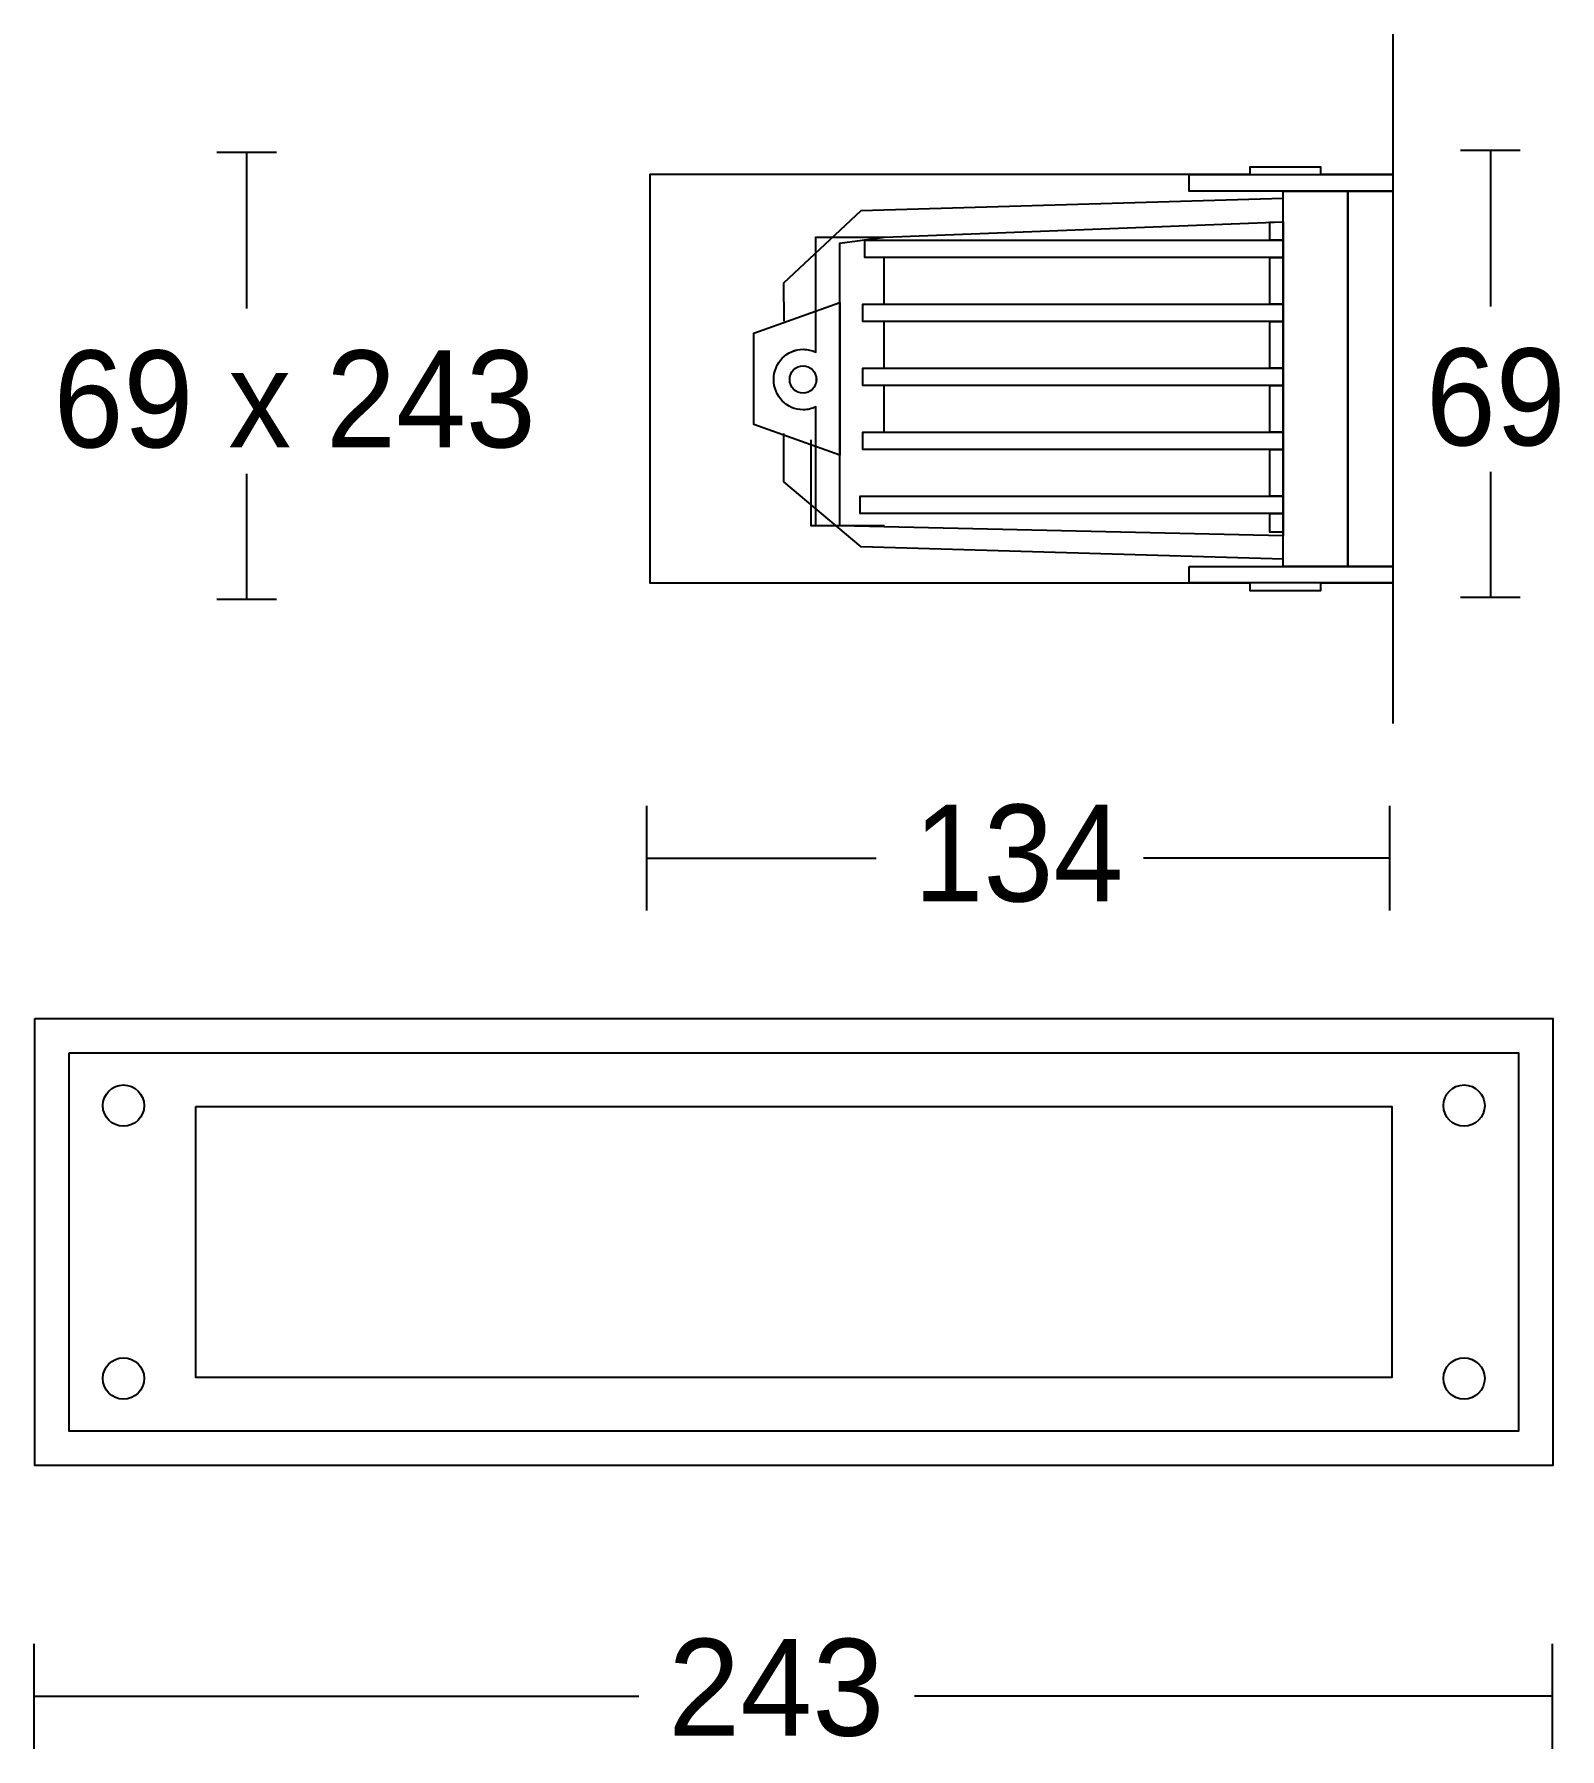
# Model space of a CAD drawing. Extents: x 3 to 221, y 31 to 276.
import ezdxf

# ---------------------------------------------------------------- set-up
doc = ezdxf.new("R2010")
doc.units = 0
doc.layers.add('LIVELLO_1', color=160, linetype='Continuous')
doc.styles.add('STD', font='txt')

# ---------------------------------------------------------------- blocks, each defined once
blk = doc.blocks.new('AI9-BLK1')
at = {"layer": 'LIVELLO_1', "color": 7}
for p, q in [((85.63, 122.71), (85.63, 24.24)), ((85.63, 122.71), (85.63, 24.24)), ((-73.89, 105.83), (-82.41, 105.83)), ((-78.15, 105.83), (-78.15, 83.52)), ((103.83, 106.12), (95.3, 106.12)), ((99.57, 106.12), (99.57, 83.82)), ((12.91, 90.82), (12.91, 84.12)), ((12.91, 90.82), (12.91, 84.13)), ((12.91, 81.5), (12.91, 74.98)), ((12.91, 81.5), (12.91, 74.98)), ((12.91, 72.52), (12.91, 65.83)), ((12.91, 72.52), (12.91, 65.83)), ((-78.15, 59.9), (-78.15, 41.94)), ((99.57, 60.19), (99.57, 42.23)), ((-73.89, 41.94), (-82.41, 41.94)), ((103.83, 42.23), (95.3, 42.23)), ((-20.99, -2.51), (-20.99, 12.47)), ((85.18, -2.51), (85.18, 12.47)), ((-20.99, 4.98), (11.82, 4.98)), ((85.18, 4.98), (50.02, 4.98)), ((-108.5, -122.29), (-108.5, -107.32)), ((108.44, -122.29), (108.44, -107.32)), ((-108.5, -114.8), (-22.1, -114.8)), ((108.44, -114.8), (17.29, -114.8))]:
    blk.add_line(p, q, dxfattribs=at)
for points in [[(85.63, 102.65), (75.33, 102.65), (75.33, 103.71), (65.18, 103.71), (65.18, 102.65), (-20.54, 102.65), (-20.54, 44.3), (65.18, 44.3), (65.18, 43.24), (75.33, 43.24), (75.33, 44.3), (85.63, 44.3), (85.63, 24.24)], [(-1.36, 81.72), (-1.41, 87.19), (9.66, 97.51), (69.97, 99.27)], [(70.02, 47.68), (9.66, 49.45), (-1.41, 58.75), (-1.41, 65.67)], [(6.59, 52.46), (2.51, 52.46), (2.51, 64.77)], [(6.59, 52.46), (2.51, 52.46), (2.51, 64.77)]]:
    blk.add_lwpolyline(points, dxfattribs=at)
for points in [[(56.53, 102.65), (85.63, 102.65), (85.63, 100.3), (56.53, 100.3)], [(56.53, 102.65), (85.63, 102.65), (85.63, 100.3), (56.53, 100.3)], [(79.22, 100.3), (79.22, 46.65), (69.97, 46.65), (69.97, 100.3)], [(79.22, 100.3), (79.22, 46.65), (69.97, 46.65), (69.97, 100.3)], [(85.63, 100.3), (85.63, 46.65), (79.22, 46.65), (79.22, 100.3)], [(85.63, 100.3), (85.63, 46.65), (79.22, 46.65), (79.22, 100.3)], [(69.97, 95.93), (69.97, 51.02), (6.59, 52.46), (6.59, 92.85), (12.98, 93.73)], [(69.97, 95.93), (69.97, 51.02), (6.59, 52.46), (6.59, 92.85), (12.98, 93.73)], [(69.97, 95.93), (69.97, 93.27), (68.07, 93.27), (68.07, 95.86)], [(69.97, 95.93), (69.97, 93.27), (68.07, 93.27), (68.07, 95.86)], [(69.97, 93.27), (69.97, 90.82), (10.2, 90.82), (10.18, 93.27)], [(69.97, 93.27), (69.97, 90.82), (10.2, 90.82), (10.18, 93.27)], [(69.97, 90.82), (69.97, 84.12), (68.07, 84.12), (68.07, 90.82)], [(69.97, 90.82), (69.97, 84.12), (68.07, 84.12), (68.07, 90.82)], [(6.59, 84.39), (6.59, 62.56), (-5.69, 66.96), (-5.69, 79.99)], [(6.59, 84.39), (6.59, 62.56), (-5.69, 66.96), (-5.69, 80)], [(69.97, 84.12), (69.97, 81.67), (9.89, 81.67), (9.89, 84.12)], [(69.97, 84.12), (69.97, 81.67), (9.89, 81.67), (9.89, 84.12)], [(69.97, 81.67), (69.97, 74.98), (68.07, 74.98), (68.07, 81.67)], [(69.97, 81.67), (69.97, 74.98), (68.07, 74.98), (68.07, 81.67)], [(69.97, 74.98), (69.97, 72.53), (9.89, 72.53), (9.89, 74.98)], [(69.97, 74.98), (69.97, 72.53), (9.89, 72.53), (9.89, 74.98)], [(69.97, 72.53), (69.97, 65.83), (68.07, 65.83), (68.07, 72.53)], [(69.97, 72.53), (69.97, 65.83), (68.07, 65.83), (68.07, 72.53)], [(69.97, 65.83), (69.97, 63.38), (9.89, 63.38), (9.89, 65.83)], [(69.97, 65.83), (69.97, 63.39), (9.89, 63.39), (9.89, 65.83)], [(69.97, 63.39), (69.97, 56.69), (68.07, 56.69), (68.07, 63.39)], [(69.97, 63.38), (69.97, 56.69), (68.07, 56.69), (68.07, 63.38)], [(69.97, 56.69), (69.97, 54.24), (9.52, 54.24), (9.52, 56.69)], [(69.97, 56.69), (69.97, 54.24), (9.52, 54.24), (9.52, 56.69)], [(69.97, 54.24), (69.97, 51.58), (68.07, 51.58), (68.07, 54.17)], [(69.97, 54.24), (69.97, 51.58), (68.07, 51.58), (68.07, 54.17)], [(56.53, 46.65), (85.63, 46.65), (85.63, 44.3), (56.53, 44.3)], [(56.53, 46.65), (85.63, 46.65), (85.63, 44.3), (56.53, 44.3)], [(-108.44, -17.94), (108.49, -17.94), (108.49, -81.83), (-108.44, -81.83)], [(-103.52, -22.86), (103.58, -22.86), (103.58, -76.91), (-103.52, -76.91)], [(-85.42, -30.53), (85.47, -30.53), (85.47, -69.24), (-85.42, -69.24)]]:
    blk.add_lwpolyline(points, close=True, dxfattribs=at)
for centre in [(-95.75, -30.39), (95.8, -30.39), (-95.75, -69.38), (95.8, -69.38)]:
    blk.add_circle(centre, 2.95, dxfattribs=at)
for ratio in [0.969948, 0.970629]:
    blk.add_ellipse((1.35, 73.37), major_axis=(0, 1.96), ratio=ratio, dxfattribs=at)
for points in [[(12.98, 52.46), (12.98, 52.46), (3.16, 52.46), (3.16, 52.46), (3.16, 52.46), (3.16, 69.47), (3.16, 69.47), (2.61, 69.2), (2, 69.05), (1.35, 69.05), (-0.96, 69.05), (-2.84, 70.98), (-2.84, 73.37), (-2.84, 75.75), (-0.96, 77.69), (1.35, 77.69), (2, 77.69), (2.61, 77.54), (3.16, 77.27), (3.16, 77.27), (3.16, 93.73), (3.16, 93.73), (3.16, 93.73), (12.98, 93.73), (12.98, 93.73)], [(12.98, 52.46), (12.98, 52.46), (3.16, 52.46), (3.16, 52.46), (3.16, 52.46), (3.16, 69.47), (3.16, 69.47), (2.61, 69.2), (2, 69.05), (1.35, 69.05), (-0.96, 69.05), (-2.84, 70.99), (-2.84, 73.37), (-2.84, 75.76), (-0.96, 77.69), (1.35, 77.69), (2, 77.69), (2.61, 77.54), (3.16, 77.27), (3.16, 77.27), (3.16, 93.73), (3.16, 93.73), (3.16, 93.73), (12.98, 93.73), (12.98, 93.73)]]:
    blk.add_open_spline(points, degree=3, knots=[0, 0, 0, 0, 1, 1, 1, 2, 2, 2, 3, 3, 3, 4, 4, 4, 5, 5, 5, 6, 6, 6, 7, 7, 7, 8, 8, 8, 8], dxfattribs=at)
at = {"layer": 'LIVELLO_1', "color": 7, "char_height": 13.8454, "attachment_point": 1, "style": 'STD'}
for s, insert in [('\\fMyriad Roman|b0|i0;\\H13.8454;\\W0.97;\\C7;69 x 243', (-105.74, 77.52)), ('\\fMyriad Roman|b0|i0;\\H13.8454;\\W0.97;\\C7;69', (90.35, 77.81)), ('\\fMyriad Roman|b0|i0;\\H13.8454;\\W0.97;\\C7;134', (17.15, 12.63)), ('\\fMyriad Roman|b0|i0;\\H13.8454;\\C7;243', (-17.92, -106.59))]:
    blk.add_mtext(s, dxfattribs=dict(at, insert=insert))

msp = doc.modelspace()

# ---------------------------------------------------------------- block references
at = {"layer": 'LIVELLO_1', "color": 7}
msp.add_blockref('AI9-BLK1', (111.185806, 152.992901), dxfattribs=at)

doc.saveas('drawing.dxf')
